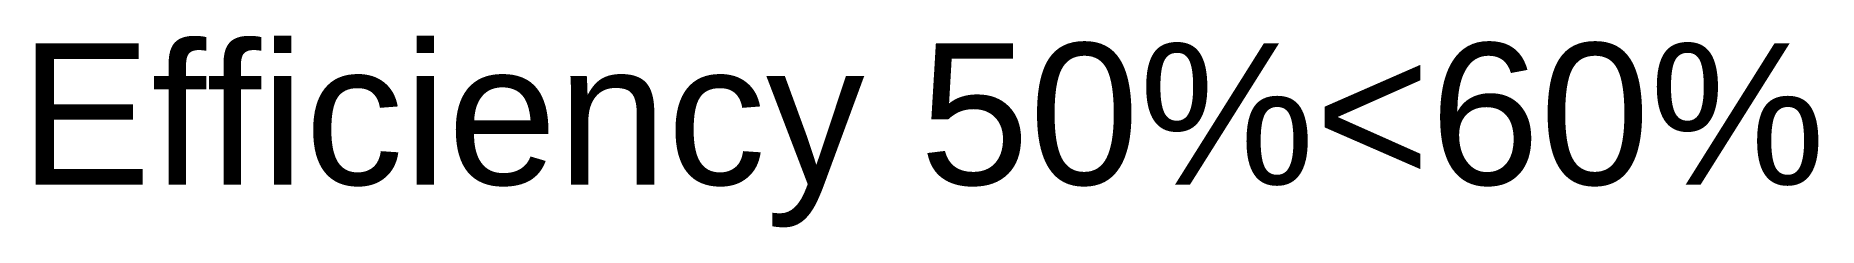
# Model space of a CAD drawing. Header units: metres. Extents: x 0.1 to 12.7, y -1.3 to 0.1.
import ezdxf

# ---------------------------------------------------------------- set-up
doc = ezdxf.new("R2010")
doc.units = ezdxf.units.M
doc.styles.add('Arial', font='Arial.ttf')

msp = doc.modelspace()

# ---------------------------------------------------------------- texts
at = {"insert": (0, 0), "char_height": 1, "width": 80, "attachment_point": 1, "style": 'Arial'}
msp.add_mtext('Efficiency 50%<60%', dxfattribs=at)

doc.saveas('drawing.dxf')
